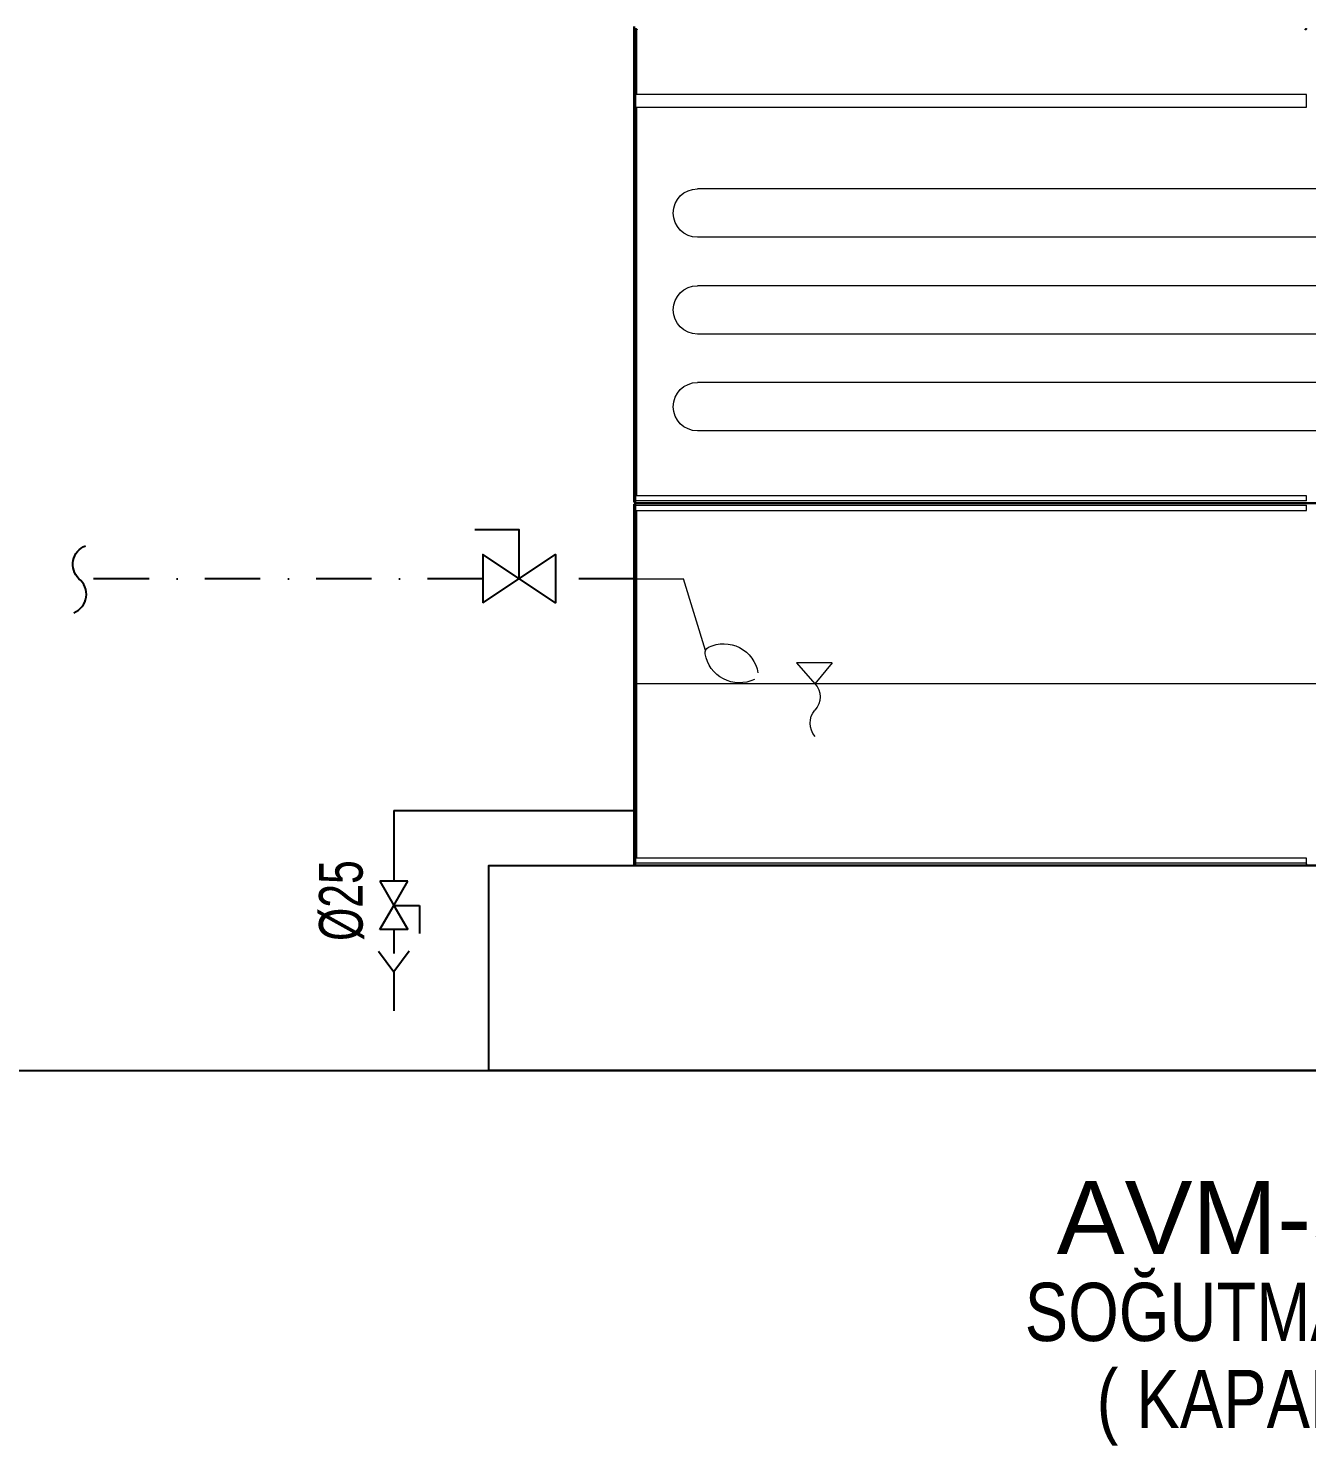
# Model space of a CAD drawing. Header units: centimetres. Extents: x 138114 to 163114, y -131897 to -111897.
# Drawn here: x 142893.6 to 143332.5, y -126803.1 to -126316.4 of the extents above; entities that cross this region are included whole.
import ezdxf
from ezdxf.enums import TextEntityAlignment as Align

# ---------------------------------------------------------------- set-up
doc = ezdxf.new("R2010")
doc.units = ezdxf.units.CM
doc.header["$LTSCALE"] = 1.5
doc.linetypes.add('DASHDOT', pattern=[25.4, 12.7, -6.35, 0, -6.35])
for name, color, linetype in [('ST-SU', 4, 'DASHDOT'), ('T-CIHAZ-NO', 62, 'Continuous'), ('T-TEXT', 85, 'Continuous'), ('T-VANA', 135, 'Continuous'), ('T-VANA-TEXT', 63, 'Continuous')]:
    doc.layers.add(name, color=color, linetype=linetype)
doc.layers.add('T-CIHAZ', color=101, linetype='Continuous', lineweight=30)
doc.styles.add('ARIAL', font='arial.ttf', dxfattribs={"width": 0.85})
doc.styles.get("Standard").update_dxf_attribs({"font": 'arial.ttf'})

# ---------------------------------------------------------------- blocks, each defined once
blk = doc.blocks.new('BHETRBRTD')
at = {"color": 253, "lineweight": 18}
for p, q in [((0.47, 287.26), (0.65, 286.99)), ((0.88, 287.23), (0.62, 287.4)), ((230.63, 287.4), (230.37, 287.23)), ((230.6, 286.99), (230.78, 287.26)), ((230.88, 263.26), (230.88, 287.49)), ((231.25, 287.49), (230.88, 287.49)), ((231.25, 263.26), (231.25, 287.49)), ((230.5, 286.94), (230.5, 264.75)), ((0.46, 264.75), (231.25, 264.75)), ((0.46, 263.62), (0.46, 264.75)), ((0.46, 262.88), (0.46, 263.62)), ((0.46, 262.12), (0.46, 262.88)), ((230.79, 264.75), (230.79, 263.62)), ((230.79, 263.62), (230.79, 262.88)), ((230.87, 263.25), (230.79, 263.25)), ((230.87, 262.88), (230.79, 262.88)), ((230.79, 262.88), (230.79, 262.12)), ((230.87, 262.88), (230.79, 262.88)), ((230.87, 262.88), (230.87, 263.25)), ((230.87, 262.88), (230.87, 262.5)), ((231.25, 263.26), (230.88, 263.26)), ((0.46, 260.38), (0.46, 262.12)), ((231.25, 260.38), (0.46, 260.38)), ((230.5, 260.38), (230.5, 126.96)), ((230.87, 262.5), (230.79, 262.5)), ((230.79, 262.29), (230.85, 262.43)), ((230.79, 262.12), (230.79, 260.38)), ((230.85, 262.48), (230.81, 262.47)), ((230.85, 262.43), (230.86, 262.47)), ((230.86, 262.49), (230.88, 262.49)), ((231.25, 262.49), (230.88, 262.49)), ((230.88, 262.49), (230.88, 124.84)), ((231.25, 262.49), (231.25, 124.84)), ((-253.73, 232.37), (209.57, 232.37)), ((-212.22, 215.75), (209.57, 215.75)), ((-212.22, 199.12), (209.57, 199.12)), ((-212.22, 182.5), (209.57, 182.5)), ((-212.22, 165.87), (209.57, 165.87)), ((-253.73, 149.25), (209.57, 149.25)), ((0.46, 126.96), (228.12, 126.96)), ((0.46, 125.21), (0.46, 126.96)), ((193.75, 126.96), (230.79, 126.96)), ((230.79, 126.96), (230.79, 125.21)), ((0.46, 125.21), (228.12, 125.21)), ((226.41, 123.71), (0.46, 123.71)), ((0.46, 121.96), (0.46, 123.71)), ((225.16, 121.96), (0.46, 121.96)), ((193.75, 125.21), (230.79, 125.21)), ((230.79, 123.71), (195.79, 123.71)), ((230.79, 121.96), (197.04, 121.96)), ((230.5, 121.96), (230.5, 2.5)), ((230.79, 125.21), (230.79, 124.46)), ((230.85, 124.9), (230.79, 125.04)), ((230.87, 124.83), (230.79, 124.83)), ((230.87, 124.46), (230.79, 124.46)), ((230.79, 124.46), (230.79, 123.71)), ((230.87, 124.46), (230.79, 124.46)), ((230.87, 124.08), (230.79, 124.08)), ((230.79, 123.87), (230.85, 124.02)), ((230.79, 123.71), (230.79, 121.96)), ((230.81, 124.86), (230.85, 124.85)), ((230.85, 124.07), (230.81, 124.06)), ((230.86, 124.86), (230.85, 124.9)), ((230.85, 124.02), (230.86, 124.06)), ((230.86, 124.84), (230.88, 124.84)), ((230.86, 124.08), (230.88, 124.08)), ((230.87, 124.46), (230.87, 124.83)), ((230.87, 124.46), (230.87, 124.08)), ((231.25, 124.84), (230.88, 124.84)), ((231.25, 124.08), (230.88, 124.08)), ((230.88, 124.08), (230.88, 0.38)), ((231.25, 124.08), (231.25, 0.38)), ((206.83, 73.8), (214.31, 98.49)), ((230.5, 98.49), (214.31, 98.49)), ((230.5, 98.49), (214.31, 98.49)), ((163.31, 69.62), (169.31, 62.41)), ((163.31, 69.62), (175.61, 69.62)), ((175.61, 69.62), (169.31, 62.41)), ((-231.25, 62.41), (230.5, 62.41)), ((0.38, 0), (-0.38, 0)), ((0.38, 0), (0.38, 0.38)), ((0.38, 0.38), (0.46, 0.38)), ((0.38, 0), (0.46, 0)), ((0.4, 0.44), (0.39, 0.4)), ((0.46, 0.58), (0.4, 0.44)), ((0.4, 0.39), (0.44, 0.4)), ((0.46, 2.5), (231.25, 2.5)), ((0.46, 0.75), (0.46, 2.5)), ((0.46, 0.75), (231.25, 0.75)), ((0.46, 0), (0.46, 0.75)), ((230.87, 0), (0.46, 0)), ((230.79, 2.5), (230.79, 0.75)), ((230.79, 0.75), (230.79, 0)), ((230.85, 0.44), (230.79, 0.58)), ((230.87, 0.38), (230.79, 0.38)), ((230.87, 0), (230.79, 0)), ((230.81, 0.4), (230.85, 0.39)), ((230.86, 0.4), (230.85, 0.44)), ((230.86, 0.38), (230.88, 0.38)), ((230.87, 0), (230.87, 0.38)), ((231.25, 0.38), (230.88, 0.38))]:
    blk.add_line(p, q, dxfattribs=at)
for p, q in [((231.25, 262.49), (231.25, 288.12)), ((231.25, 124.84), (231.25, 262.49)), ((-230.79, 124.46), (230.87, 124.46)), ((230.87, 124.36), (230.87, 124.55)), ((231.15, 124.84), (231.25, 124.84)), ((231.25, 124.08), (231.15, 124.08)), ((231.25, 0.38), (231.25, 124.08)), ((-230.87, 0), (230.87, 0)), ((230.87, 0), (230.87, 0.1)), ((231.15, 0.38), (231.25, 0.38))]:
    blk.add_line(p, q)
for centre, radius, start, end in [((0.75, 287.12), 0.188, 270, 0), ((230.5, 287.12), 0.188, 180, 270), ((230.5, 263.62), 0.75, 299.823, 330.7767), ((230.5, 262.12), 0.75, 29.2233, 61.706), ((209.57, 224.06), 8.31, 270, 90), ((209.57, 190.81), 8.31, 270, 90), ((209.57, 157.56), 8.31, 270, 90), ((200.58, 64.2), 11.94, 64.1749, 170.6042), ((204.86, 73.05), 2.11, 350.6042, 64.1749), ((195.16, 74.66), 11.94, 244.1749, 350.6042), ((173.87, 57.86), 6.45, 135.0804, 224.1493), ((163.9, 48.89), 6.98, 319.2257, 40.004)]:
    blk.add_arc(centre, radius, start, end, dxfattribs=at)
for centre, start, end in [((230.5, 125.21), 298.207, 331.706), ((230.5, 123.71), 29.2233, 60.7767), ((230.5, 0.75), 299.2233, 330.7767)]:
    blk.add_arc(centre, 0.75, start, end)
for points, knots in [([(0.38, 287.49), (0.38, 287.49), (0.38, 287.49), (0.4, 287.47), (0.43, 287.44), (0.45, 287.42)], [0, 0, 0, 0, 0.237347, 0.483007, 1, 1, 1, 1]), ([(0.46, 287.43), (0.44, 287.45), (0.41, 287.48), (0.39, 287.5), (0.38, 287.5), (0.38, 287.5)], [0, 0, 0, 0, 0.516996, 0.762554, 1, 1, 1, 1]), ([(0.45, 287.42), (0.45, 287.39), (0.45, 287.35), (0.46, 287.29), (0.47, 287.27), (0.47, 287.26)], [0, 0, 0, 0, 0.512164, 0.761526, 1, 1, 1, 1]), ([(0.62, 287.4), (0.61, 287.41), (0.58, 287.42), (0.53, 287.43), (0.48, 287.43), (0.46, 287.43)], [0, 0, 0, 0, 0.238286, 0.487832, 1, 1, 1, 1]), ([(0.94, 287.12), (0.94, 287.13), (0.94, 287.15), (0.92, 287.18), (0.91, 287.21), (0.89, 287.22), (0.88, 287.23)], [0, 0, 0, 0, 0.2378433, 0.4814112, 0.7344135, 1, 1, 1, 1]), ([(230.37, 287.23), (230.36, 287.22), (230.34, 287.21), (230.33, 287.18), (230.31, 287.15), (230.31, 287.13), (230.31, 287.12)], [0, 0, 0, 0, 0.2653229, 0.5185762, 0.7619286, 1, 1, 1, 1]), ([(230.79, 287.43), (230.77, 287.43), (230.72, 287.43), (230.67, 287.42), (230.64, 287.41), (230.63, 287.4)], [0, 0, 0, 0, 0.512164, 0.761526, 1, 1, 1, 1]), ([(230.78, 287.26), (230.78, 287.27), (230.79, 287.29), (230.8, 287.35), (230.8, 287.39), (230.8, 287.42)], [0, 0, 0, 0, 0.238286, 0.487832, 1, 1, 1, 1]), ([(230.87, 287.5), (230.87, 287.5), (230.86, 287.5), (230.84, 287.48), (230.81, 287.45), (230.79, 287.43)], [0, 0, 0, 0, 0.237351, 0.483003, 1, 1, 1, 1]), ([(230.8, 287.42), (230.82, 287.44), (230.85, 287.47), (230.87, 287.49), (230.87, 287.49), (230.88, 287.49)], [0, 0, 0, 0, 0.516992, 0.762557, 1, 1, 1, 1]), ([(0.65, 286.99), (0.65, 286.98), (0.67, 286.97), (0.69, 286.95), (0.72, 286.94), (0.74, 286.94), (0.75, 286.94)], [0, 0, 0, 0, 0.265323, 0.518576, 0.761929, 1, 1, 1, 1]), ([(230.5, 286.94), (230.51, 286.94), (230.53, 286.94), (230.56, 286.95), (230.58, 286.97), (230.6, 286.98), (230.6, 286.99)], [0, 0, 0, 0, 0.237843, 0.481411, 0.734413, 1, 1, 1, 1]), ([(230.79, 263.32), (230.81, 263.3), (230.84, 263.27), (230.86, 263.25), (230.87, 263.25), (230.87, 263.25)], [0, 0, 0, 0, 0.516996, 0.762554, 1, 1, 1, 1]), ([(230.88, 263.26), (230.87, 263.26), (230.87, 263.26), (230.85, 263.28), (230.82, 263.31), (230.8, 263.33)], [0, 0, 0, 0, 0.237347, 0.483007, 1, 1, 1, 1]), ([(230.87, 262.5), (230.87, 262.5), (230.86, 262.5), (230.85, 262.49), (230.85, 262.48)], [0, 0, 0, 0, 0.4919324, 1, 1, 1, 1]), ([(230.86, 262.47), (230.86, 262.48), (230.87, 262.49), (230.87, 262.49), (230.88, 262.49)], [0, 0, 0, 0, 0.508056, 1, 1, 1, 1]), ([(230.85, 124.85), (230.85, 124.85), (230.86, 124.84), (230.87, 124.84), (230.87, 124.83)], [0, 0, 0, 0, 0.5080675, 1, 1, 1, 1]), ([(230.87, 124.08), (230.87, 124.08), (230.86, 124.08), (230.85, 124.07), (230.85, 124.07)], [0, 0, 0, 0, 0.4919324, 1, 1, 1, 1]), ([(230.88, 124.84), (230.87, 124.84), (230.87, 124.85), (230.86, 124.86), (230.86, 124.86)], [0, 0, 0, 0, 0.491944, 1, 1, 1, 1]), ([(230.86, 124.06), (230.86, 124.06), (230.87, 124.07), (230.87, 124.07), (230.88, 124.08)], [0, 0, 0, 0, 0.508056, 1, 1, 1, 1]), ([(0.39, 0.4), (0.39, 0.4), (0.38, 0.39), (0.38, 0.38), (0.38, 0.38)], [0, 0, 0, 0, 0.508068, 1, 1, 1, 1]), ([(0.38, 0.38), (0.38, 0.38), (0.39, 0.38), (0.4, 0.39), (0.4, 0.39)], [0, 0, 0, 0, 0.491932, 1, 1, 1, 1]), ([(230.85, 0.39), (230.85, 0.39), (230.86, 0.38), (230.87, 0.38), (230.87, 0.38)], [0, 0, 0, 0, 0.5080675, 1, 1, 1, 1]), ([(230.88, 0.38), (230.87, 0.38), (230.87, 0.39), (230.86, 0.4), (230.86, 0.4)], [0, 0, 0, 0, 0.491944, 1, 1, 1, 1])]:
    blk.add_open_spline(points, degree=3, knots=knots, dxfattribs=at)
blk = doc.blocks.new('Z1')
at = {"linetype": 'Continuous'}
blk.add_lwpolyline([(-13.63, 0), (-13.63, 6.7), (-19.72, 6.7)], dxfattribs=at)
blk.add_lwpolyline([(-18.63, -3.33), (-8.63, 3.33), (-8.63, -3.33), (-18.63, 3.33)], close=True, dxfattribs=at)
blk = doc.blocks.new('VANA')
at = {"layer": 'T-VANA'}
for p, q in [((0, 13.23), (14.46, 13.23)), ((0, 0), (0, 13.23)), ((-12.5, 7.22), (-12.5, -7.22)), ((0, 0), (-12.5, 7.22)), ((-12.5, -7.22), (0, 0)), ((0, 0), (12.5, 7.22)), ((12.5, -7.22), (0, 0)), ((12.5, 7.22), (12.5, -7.22))]:
    blk.add_line(p, q, dxfattribs=at)
blk = doc.blocks.new('Kesme')
blk.add_lwpolyline([(-21.54, -0.22, 0.576786), (-4.81, -2.72, -0.54493), (11.29, -5.93)], format="xyb")

msp = doc.modelspace()

# ---------------------------------------------------------------- linework, layer by layer
msp.add_line((142191.88, -126674.3), (156563.12, -126674.3))
msp.add_lwpolyline([(143664.15, -126674.3), (143051.65, -126674.3), (143051.65, -126603.85), (143664.15, -126603.85)], close=True)
at = {"layer": 'ST-SU'}
for p, q in [((143049.63, -126505.36, 54498916.97), (142910.93, -126505.36, 54498916.97)), ((143101.65, -126505.36, 54498916.97), (143074.63, -126505.36, 54498916.97))]:
    msp.add_line(p, q, dxfattribs=at)
at = {"layer": 'T-VANA'}
for p, q in [((143019.07, -126585.01, 54498916.97), (143101.65, -126585.01, 54498916.97)), ((143019.07, -126585.01, 54498916.97), (143019.07, -126609.23, 54498916.97)), ((143019.07, -126625.89, 54498916.97), (143019.07, -126634.13, 54498916.97)), ((143013.82, -126633.31, 54498916.97), (143019.07, -126640.38, 54498916.97)), ((143024.31, -126633.31, 54498916.97), (143019.07, -126640.38, 54498916.97)), ((143019.07, -126640.38, 54498916.97), (143019.07, -126653.74, 54498916.97))]:
    msp.add_line(p, q, dxfattribs=at)

# ---------------------------------------------------------------- block references
at = {"layer": 'T-CIHAZ', "xscale": -1}
msp.add_blockref('BHETRBRTD', (143332.9, -126603.85, 54498916.97), dxfattribs=at)
at = {"layer": 'T-TEXT', "xscale": 0.7, "yscale": 0.7, "zscale": 0.7, "rotation": 90.00000000000001}
msp.add_blockref('Kesme', (142909.02, -126501.99, 54498916.97), dxfattribs=at)
at = {"layer": 'T-VANA'}
for name, p, xscale, yscale, zscale, rotation in [('Z1', (143096.19, -126505.36, 54498916.97), 2.499270240045439, 2.499270240045439, 2.499270240045439, 5.015385775320314e-07), ('VANA', (143019.07, -126617.56, 54498916.97), 0.6666666666690921, 0.6666666666690921, 0.6666666666690921, 270.0000005015386)]:
    msp.add_blockref(name, p, dxfattribs=dict(at, xscale=xscale, yscale=yscale, zscale=zscale, rotation=rotation))

# ---------------------------------------------------------------- texts
at = {"layer": 'T-CIHAZ-NO'}
msp.add_text('AVM-SK-02', height=25, rotation=360, dxfattribs=at).set_placement((143338.9, -126724.77, -39640903), align=Align.MIDDLE_CENTER)
at = {"layer": 'T-TEXT', "style": 'ARIAL', "width": 0.8}
for s, p in [('SOĞUTMA KULESİ', (143335.07, -126757.18, -39640903)), ('( KAPALI TİP )', (143333.68, -126787.09, -39640903))]:
    msp.add_text(s, height=20, rotation=360, dxfattribs=at).set_placement(p, align=Align.MIDDLE_CENTER)
at = {"layer": 'T-VANA-TEXT', "style": 'ARIAL', "width": 0.7}
msp.add_text('%%C25', height=15, rotation=90, dxfattribs=at).set_placement((143008.38, -126629.77, 1306961485.07))

doc.saveas('drawing.dxf')
